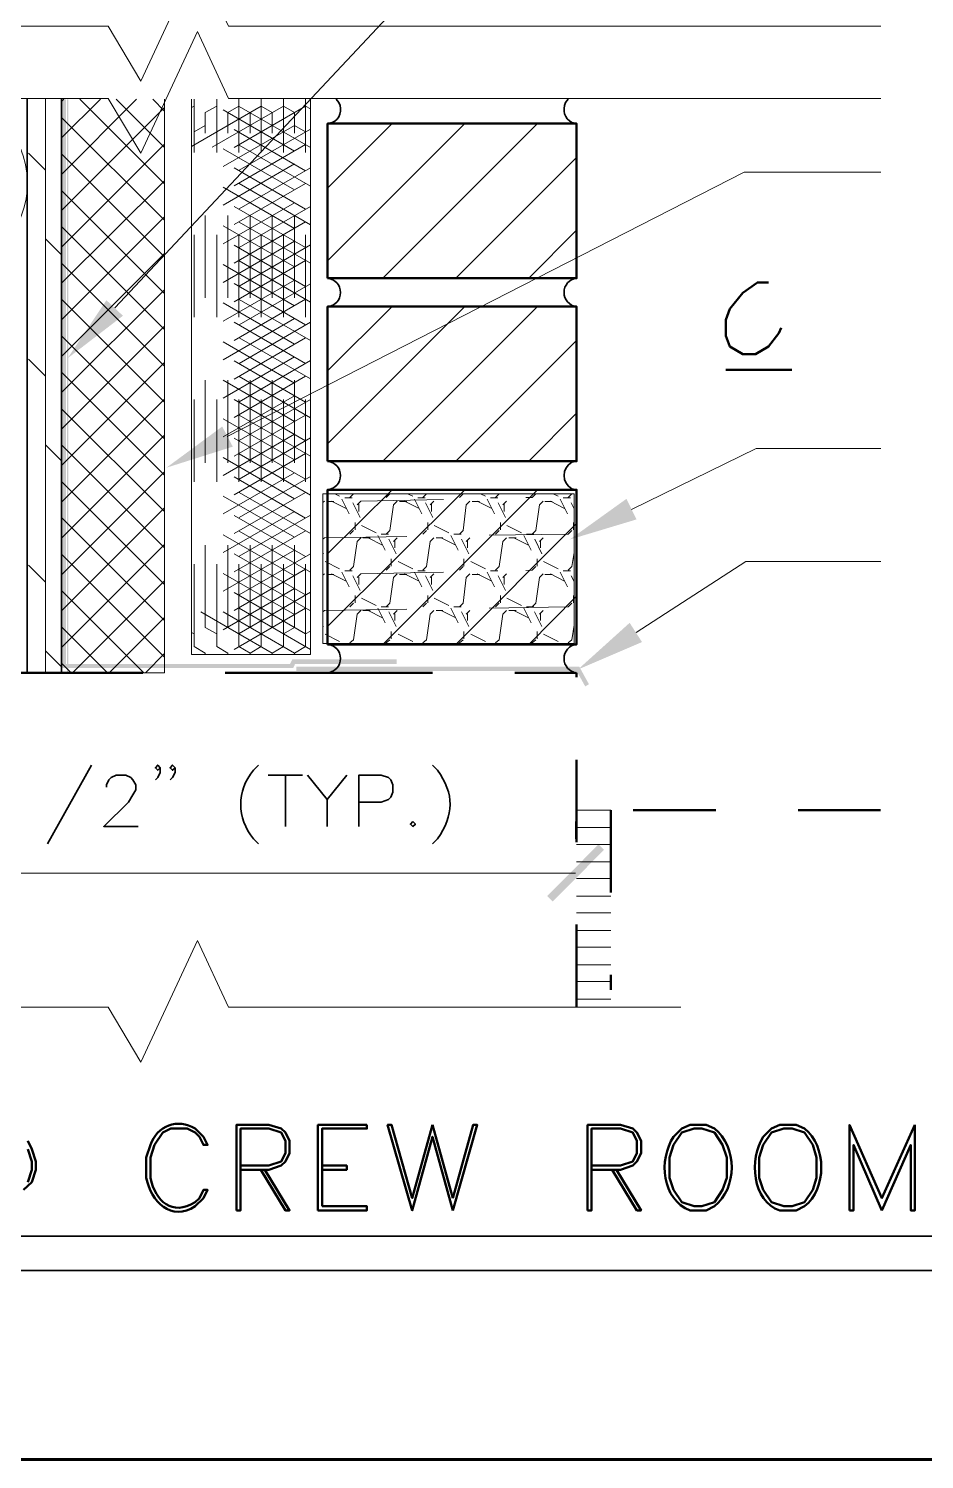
# Model space of a CAD drawing. Header units: inches. Extents: x 5 to 516, y -193 to 129.
# Drawn here: x 344.722 to 345.809, y -12.334 to -10.598 of the extents above; entities that cross this region are included whole.
import ezdxf

# ---------------------------------------------------------------- set-up
doc = ezdxf.new("R2010")
doc.units = ezdxf.units.IN
doc.header["$MEASUREMENT"] = 0
doc.linetypes.add('PDF_IMPORT', pattern=[1, 0.8, -0.2])
doc.layers.add('PDF6_Geometry', color=7, linetype='Continuous')
doc.layers.add('PDF6_Solid Fills', color=7, linetype='Continuous')

msp = doc.modelspace()

# ---------------------------------------------------------------- hatches: boundary and pattern name
at = {"layer": 'PDF6_Solid Fills', "transparency": 33554559}
for points in [[(345.1690341, -11.3689153), (345.1690341, -11.3633597), (345.0423674, -11.36336), (345.0395903, -11.3689155), (344.7679232, -11.3689153), (344.7679235, -10.6833594), (344.7629231, -10.6833594), (344.7629236, -11.3739157), (345.043479, -11.3739153), (345.0457007, -11.3689153)], [(344.7707017, -10.6833594), (344.769035, -10.6833594), (344.7690345, -11.3794705), (344.7707017, -11.3794705)], [(345.0473673, -11.3722485), (345.0473673, -11.3772485), (345.3873673, -11.3772489), (345.3979237, -11.3961377), (345.402368, -11.3933596), (345.3907006, -11.3722485)], [(345.3518129, -11.6505824), (345.3584796, -11.657249), (345.4207015, -11.594471), (345.4140351, -11.5878046)]]:
    msp.add_hatch(color=256, dxfattribs=at).paths.add_polyline_path(points)

# ---------------------------------------------------------------- linework, layer by layer
at = {"layer": 'PDF6_Geometry', "lineweight": 15}
for points in [[(344.8268122, -10.9366937), (345.6168122, -10.093916), (345.7807011, -10.093916)], [(344.1134785, -10.5944707), (344.8190341, -10.5944707), (344.8584785, -10.6611374), (344.9273674, -10.5133596), (344.9651452, -10.5944707), (345.7568118, -10.5944707)], [(344.1134785, -10.6822495), (344.8190341, -10.6822495), (344.8584785, -10.7489161), (344.9273674, -10.6011384), (344.9651452, -10.6822495), (345.7568118, -10.6822495)], [(344.7429239, -11.379471), (344.7429239, -10.6833599)], [(344.7623681, -10.6833594), (344.7623681, -11.3794705), (344.8873681, -11.3794705), (344.8873681, -10.6833594)], [(344.7623681, -10.7300264), (344.8095904, -10.6833598)], [(344.7623681, -10.6861376), (344.7651459, -10.6833599)], [(344.7623681, -10.7744713), (344.8534792, -10.6833602)], [(344.7623681, -10.8183601), (344.8873681, -10.6933601)], [(344.8873681, -10.7861381), (344.7845904, -10.6833603)], [(344.8873681, -10.7416932), (344.8284792, -10.6833599)], [(344.8873681, -10.6978044), (344.8729237, -10.6833599)], [(344.9201451, -10.6833594), (344.9201451, -11.3572483), (345.0645896, -11.3572483), (345.0645896, -10.6833594)], [(344.9234795, -10.691693), (344.9201461, -10.6933596)], [(344.9507012, -10.691693), (344.9368123, -10.6994707)], [(344.9773679, -10.691693), (344.9640345, -10.6994707)], [(345.0179235, -10.6994704), (345.0045901, -10.6916926)], [(345.0451451, -10.6994704), (345.0318118, -10.6916926)], [(345.0645905, -10.6950262), (345.0584794, -10.6916928)], [(344.8873681, -10.8300269), (344.7623681, -10.7055824)], [(344.9368123, -10.7150265), (344.9234789, -10.7228043)], [(345.0584791, -10.7228039), (345.0451457, -10.7150262)], [(345.0851458, -10.7911373), (345.1634791, -10.712804)], [(345.0851458, -10.879471), (345.2518124, -10.7128043)], [(345.1523681, -10.9005824), (345.3401459, -10.7128046)], [(344.7429239, -10.769471), (344.7223684, -10.7489154)], [(344.7623681, -10.862805), (344.8873681, -10.737805)], [(344.8873681, -10.8744706), (344.7623681, -10.7494706)], [(345.2407018, -10.9005824), (345.3873684, -10.7539157)], [(344.7623681, -10.9066938), (344.8873681, -10.7822494)], [(344.963479, -11.0928047), (345.5907012, -10.7716936), (345.7568123, -10.7716936)], [(344.8873681, -10.9189155), (344.7623681, -10.7939155)], [(344.7623681, -10.9511376), (344.8873681, -10.8261376)], [(344.8873681, -10.9628043), (344.7623681, -10.8378043)], [(344.7623681, -10.8722485), (344.7429237, -10.8528041)], [(345.3295904, -10.9005824), (345.3873682, -10.8422491)], [(344.7623681, -10.9955825), (344.8873681, -10.8705825)], [(344.8873681, -11.0072492), (344.7623681, -10.8822492)], [(344.7623681, -11.0394713), (344.8873681, -10.9144713)], [(344.8873681, -11.051138), (344.7623681, -10.926138)], [(345.0851458, -11.1016932), (345.2518124, -10.9350266)], [(345.0851458, -11.0128046), (345.1634791, -10.9350268)], [(345.1523681, -11.1228046), (345.3401459, -10.9350268)], [(344.7623681, -11.083915), (344.8873681, -10.958915)], [(344.8873681, -11.0955818), (344.7623681, -10.9705818)], [(345.2407018, -11.1228046), (345.3873684, -10.9761379)], [(344.7429239, -11.019471), (344.7223684, -10.9989154)], [(344.7623681, -11.1278038), (344.8873681, -11.0028038)], [(344.8873681, -11.1394706), (344.7623681, -11.0144706)], [(344.7623681, -11.1722487), (344.8873681, -11.0472487)], [(344.8873681, -11.1839155), (344.7623681, -11.0589155)], [(345.3295904, -11.1228046), (345.3873682, -11.0644713)], [(344.7623681, -11.2161375), (344.8873681, -11.0911375)], [(344.7623681, -11.1222485), (344.7429237, -11.1028041)], [(344.8873681, -11.2278043), (344.7623681, -11.1028043)], [(345.4540343, -11.1811373), (345.6051454, -11.1072484), (345.7568121, -11.1072484)], [(344.7623681, -11.2605824), (344.8873681, -11.1355824)], [(344.8873681, -11.2722492), (344.7623681, -11.1472492)], [(345.0851458, -11.2350268), (345.1634791, -11.157249)], [(345.0851458, -11.3233605), (345.2518124, -11.1572494)], [(345.0940343, -11.1622491), (345.0995899, -11.1650269)], [(345.1062572, -11.1672484), (345.115146, -11.1672484)], [(345.1123675, -11.1666934), (345.1168119, -11.162249)], [(345.1168117, -11.1622491), (345.1168117, -11.1616936)], [(345.1523681, -11.3450268), (345.3401459, -11.157249)], [(345.1562562, -11.1666934), (345.1607007, -11.162249)], [(345.182368, -11.1622491), (345.1884791, -11.1650269)], [(345.1945897, -11.1672484), (345.2034786, -11.1672484)], [(345.2007011, -11.1666934), (345.2051456, -11.162249)], [(345.2051454, -11.1622491), (345.2051454, -11.1616936)], [(345.245146, -11.1666934), (345.2495905, -11.162249)], [(345.2707017, -11.1622491), (345.2768128, -11.1650269)], [(345.2829234, -11.1672484), (345.2918123, -11.1672484)], [(345.2890348, -11.1666934), (345.2934793, -11.162249)], [(345.2934791, -11.1622491), (345.2934791, -11.1616936)], [(345.3334786, -11.1666934), (345.337923, -11.162249)], [(345.3590342, -11.1622491), (345.3651454, -11.1650269)], [(345.3712571, -11.1672484), (345.380146, -11.1672484)], [(345.3773674, -11.1666934), (345.3818118, -11.162249)], [(345.3818128, -11.1622491), (345.3818128, -11.1616936)], [(344.7623681, -11.3044712), (344.8873681, -11.1794712)], [(345.0795904, -11.1728048), (345.0812571, -11.1711382)], [(345.0840347, -11.1716926), (345.0929236, -11.1716926)], [(345.0901461, -11.1711377), (345.1079239, -11.1800266)], [(345.1023679, -11.1689155), (345.1112567, -11.1866933)], [(345.1157018, -11.1733598), (345.1245907, -11.1911376)], [(345.1212571, -11.1755819), (345.1257016, -11.1711375)], [(345.1229231, -11.175027), (345.1229231, -11.1839158)], [(345.1607005, -11.2066929), (345.165145, -11.1755818)], [(345.1651459, -11.1755819), (345.1695904, -11.1711375)], [(345.1723673, -11.1716926), (345.1812562, -11.1716926)], [(345.1784787, -11.1711377), (345.1962565, -11.1800266)], [(345.1907016, -11.1689155), (345.1995904, -11.1866933)], [(345.2040343, -11.1733598), (345.2129232, -11.1911376)], [(345.2095897, -11.1755819), (345.2140341, -11.1711375)], [(345.2112568, -11.175027), (345.2112568, -11.1839158)], [(345.2495903, -11.2066929), (345.2534792, -11.1755818)], [(345.2534785, -11.1755819), (345.2579229, -11.1711375)], [(345.260701, -11.1716926), (345.2695899, -11.1716926)], [(345.2668124, -11.1711377), (345.2845902, -11.1800266)], [(345.2790341, -11.1689155), (345.287923, -11.1866933)], [(345.292368, -11.1733598), (345.3012569, -11.1911376)], [(345.2979234, -11.1755819), (345.3023678, -11.1711375)], [(345.2995894, -11.175027), (345.2995894, -11.1839158)], [(345.337924, -11.2066929), (345.3423684, -11.1755818)], [(345.3423683, -11.1755819), (345.3468127, -11.1711375)], [(345.3490347, -11.1716926), (345.3579235, -11.1716926)], [(345.355701, -11.1711377), (345.3729233, -11.1800266)], [(345.3673678, -11.1689155), (345.3762567, -11.1866933)], [(345.3807006, -11.1733598), (345.3845895, -11.180582)], [(344.8873681, -11.316138), (344.7623681, -11.191138)], [(345.1184789, -11.1972483), (345.1184789, -11.2061372)], [(345.1262563, -11.2005826), (345.1440341, -11.2094715)], [(345.2068126, -11.1972483), (345.2068126, -11.2061372)], [(345.21459, -11.2005826), (345.2323678, -11.2094715)], [(345.2407018, -11.3450268), (345.3873684, -11.1983602)], [(345.2951451, -11.1972483), (345.2951451, -11.2061372)], [(345.3029237, -11.2005826), (345.3207015, -11.2094715)], [(345.3834788, -11.1972483), (345.3834788, -11.2061372)], [(345.0795904, -11.2172486), (345.0812571, -11.2155819)], [(345.1123675, -11.2111372), (345.1168119, -11.2066927)], [(345.1168117, -11.2505817), (345.1212562, -11.2200261)], [(345.1212571, -11.2200268), (345.1257016, -11.2155824)], [(345.1279235, -11.2155826), (345.1368124, -11.2155826)], [(345.1345899, -11.2155826), (345.1518121, -11.2244714)], [(345.1462567, -11.2128043), (345.1551455, -11.2305821)], [(345.150146, -11.2111372), (345.1590348, -11.2111372)], [(345.1562562, -11.2111372), (345.1607007, -11.2066927)], [(345.1595906, -11.2172486), (345.1684795, -11.2350264)], [(345.1651459, -11.2200268), (345.1695904, -11.2155824)], [(345.1668119, -11.2194707), (345.1668119, -11.2278041)], [(345.2007011, -11.2111372), (345.2051456, -11.2066927)], [(345.2051454, -11.2505817), (345.2095899, -11.2200261)], [(345.2095897, -11.2200268), (345.2140341, -11.2155824)], [(345.2168122, -11.2155826), (345.2251455, -11.2155826)], [(345.2229236, -11.2155826), (345.2407014, -11.2244714)], [(345.2345903, -11.2128043), (345.2434792, -11.2305821)], [(345.2384785, -11.2111372), (345.2473674, -11.2111372)], [(345.245146, -11.2111372), (345.2495905, -11.2066927)], [(345.2479231, -11.2172486), (345.256812, -11.2350264)], [(345.2534785, -11.2200268), (345.2579229, -11.2155824)], [(345.2551456, -11.2194707), (345.2551456, -11.2278041)], [(345.2890348, -11.2111372), (345.2934793, -11.2066927)], [(345.2934791, -11.2505817), (345.2979235, -11.2200261)], [(345.2979234, -11.2200268), (345.3023678, -11.2155824)], [(345.3051459, -11.2155826), (345.3140347, -11.2155826)], [(345.3112562, -11.2155826), (345.3290339, -11.2244714)], [(345.323479, -11.2128043), (345.3323679, -11.2305821)], [(345.3268122, -11.2111372), (345.3357011, -11.2111372)], [(345.3334786, -11.2111372), (345.337923, -11.2066927)], [(345.3368118, -11.2172486), (345.3451451, -11.2350264)], [(345.3423683, -11.2200268), (345.3468127, -11.2155824)], [(345.3434793, -11.2194707), (345.3434793, -11.2278041)], [(345.3773674, -11.2111372), (345.3818118, -11.2066927)], [(344.7623681, -11.3489161), (344.8873681, -11.2239161)], [(344.8873681, -11.3605817), (344.7623681, -11.2355817)], [(345.0795904, -11.2344707), (345.080146, -11.2350262)], [(345.3818128, -11.2505817), (345.3845906, -11.2333595)], [(344.7429239, -11.269471), (344.7223684, -11.2489154)], [(345.0823675, -11.2444714), (345.0995898, -11.2533603)], [(345.1123675, -11.255026), (345.1168119, -11.2505815)], [(345.1562562, -11.255026), (345.1607007, -11.2505815)], [(345.1623677, -11.2411371), (345.1623677, -11.250026)], [(345.1707012, -11.2444714), (345.188479, -11.2533603)], [(345.2007011, -11.255026), (345.2051456, -11.2505815)], [(345.245146, -11.255026), (345.2495905, -11.2505815)], [(345.2507014, -11.2411371), (345.2507014, -11.250026)], [(345.2590349, -11.2444714), (345.2768127, -11.2533603)], [(345.2890348, -11.255026), (345.2934793, -11.2505815)], [(345.3334786, -11.255026), (345.337923, -11.2505815)], [(345.33959, -11.2411371), (345.33959, -11.250026)], [(345.3473675, -11.2444714), (345.3651453, -11.2533603)], [(345.3773674, -11.255026), (345.3818118, -11.2505815)], [(345.4595897, -11.3305818), (345.592923, -11.2444707), (345.7568119, -11.2444707)], [(344.7757009, -11.379471), (344.8873676, -11.2678043)], [(345.0795904, -11.2611374), (345.0812571, -11.2594707)], [(345.0840347, -11.2600263), (345.0929236, -11.2600263)], [(345.0901461, -11.2594714), (345.1079239, -11.2683602)], [(345.1023679, -11.2572492), (345.1112567, -11.275027)], [(345.1062572, -11.2555821), (345.115146, -11.2555821)], [(345.1157018, -11.2616935), (345.1245907, -11.2794713)], [(345.1212571, -11.2639156), (345.1257016, -11.2594712)], [(345.1229231, -11.2633595), (345.1229231, -11.2722484)], [(345.1607005, -11.2950266), (345.165145, -11.2639155)], [(345.1651459, -11.2639156), (345.1695904, -11.2594712)], [(345.1723673, -11.2600263), (345.1812562, -11.2600263)], [(345.1784787, -11.2594714), (345.1962565, -11.2683602)], [(345.1907016, -11.2572492), (345.1995904, -11.275027)], [(345.1945897, -11.2555821), (345.2034786, -11.2555821)], [(345.2040343, -11.2616935), (345.2129232, -11.2794713)], [(345.2095897, -11.2639156), (345.2140341, -11.2594712)], [(345.2112568, -11.2633595), (345.2112568, -11.2722484)], [(345.2495903, -11.2950266), (345.2534792, -11.2639155)], [(345.2534785, -11.2639156), (345.2579229, -11.2594712)], [(345.260701, -11.2600263), (345.2695899, -11.2600263)], [(345.2668124, -11.2594714), (345.2845902, -11.2683602)], [(345.2790341, -11.2572492), (345.287923, -11.275027)], [(345.2829234, -11.2555821), (345.2918123, -11.2555821)], [(345.292368, -11.2616935), (345.3012569, -11.2794713)], [(345.2979234, -11.2639156), (345.3023678, -11.2594712)], [(345.2995894, -11.2633595), (345.2995894, -11.2722484)], [(345.337924, -11.2950266), (345.3423684, -11.2639155)], [(345.3423683, -11.2639156), (345.3468127, -11.2594712)], [(345.3490347, -11.2600263), (345.3579235, -11.2600263)], [(345.355701, -11.2594714), (345.3729233, -11.2683602)], [(345.3673678, -11.2572492), (345.3762567, -11.275027)], [(345.3712571, -11.2555821), (345.380146, -11.2555821)], [(345.3807006, -11.2616935), (345.3845895, -11.2689157)], [(344.8623675, -11.379471), (344.7623675, -11.279471)], [(345.1184789, -11.285582), (345.1184789, -11.2944709)], [(345.1262563, -11.2889152), (345.1440341, -11.2978041)], [(345.2068126, -11.285582), (345.2068126, -11.2944709)], [(345.21459, -11.2889152), (345.2323678, -11.2978041)], [(345.2951451, -11.285582), (345.2951451, -11.2944709)], [(345.3029237, -11.2889152), (345.3207015, -11.2978041)], [(345.3295904, -11.3450268), (345.3873682, -11.2866935)], [(345.3834788, -11.285582), (345.3834788, -11.2944709)], [(345.0795904, -11.3055823), (345.0812571, -11.3039156)], [(345.1123675, -11.2994709), (345.1168119, -11.2950264)], [(345.1212571, -11.3083594), (345.1257016, -11.3039149)], [(345.1279235, -11.3039151), (345.1368124, -11.3039151)], [(345.1345899, -11.3039151), (345.1518121, -11.312804)], [(345.1462567, -11.301138), (345.1551455, -11.3189158)], [(345.150146, -11.2994709), (345.1590348, -11.2994709)], [(345.1562562, -11.2994709), (345.1607007, -11.2950264)], [(345.1595906, -11.3055823), (345.1684795, -11.3233601)], [(345.1651459, -11.3083594), (345.1695904, -11.3039149)], [(345.2007011, -11.2994709), (345.2051456, -11.2950264)], [(345.2095897, -11.3083594), (345.2140341, -11.3039149)], [(345.2168122, -11.3039151), (345.2251455, -11.3039151)], [(345.2229236, -11.3039151), (345.2407014, -11.312804)], [(345.2345903, -11.301138), (345.2434792, -11.3189158)], [(345.2384785, -11.2994709), (345.2473674, -11.2994709)], [(345.245146, -11.2994709), (345.2495905, -11.2950264)], [(345.2479231, -11.3055823), (345.256812, -11.3233601)], [(345.2534785, -11.3083594), (345.2579229, -11.3039149)], [(345.2890348, -11.2994709), (345.2934793, -11.2950264)], [(345.2979234, -11.3083594), (345.3023678, -11.3039149)], [(345.3051459, -11.3039151), (345.3140347, -11.3039151)], [(345.3112562, -11.3039151), (345.3290339, -11.312804)], [(345.323479, -11.301138), (345.3323679, -11.3189158)], [(345.3268122, -11.2994709), (345.3357011, -11.2994709)], [(345.3334786, -11.2994709), (345.337923, -11.2950264)], [(345.3362568, -11.3055823), (345.3451457, -11.3233601)], [(345.3423683, -11.3083594), (345.3468127, -11.3039149)], [(345.3773674, -11.2994709), (345.3818118, -11.2950264)], [(344.8179237, -11.379471), (344.7623681, -11.3239154)], [(344.8201458, -11.379471), (344.887368, -11.3122488)], [(344.9507012, -11.332249), (344.9368123, -11.3244712)], [(345.0451451, -11.3244704), (345.0318118, -11.3322482)], [(345.0795904, -11.3228044), (345.080146, -11.3233599)], [(345.1168117, -11.3394715), (345.1212562, -11.3083604)], [(345.1668119, -11.3078044), (345.1668119, -11.3161378)], [(345.2051454, -11.3394715), (345.2095899, -11.3083604)], [(345.2551456, -11.3078044), (345.2551456, -11.3161378)], [(345.2934791, -11.3394715), (345.2979235, -11.3083604)], [(345.3434793, -11.3078044), (345.3434793, -11.3161378)], [(345.3818128, -11.3394715), (345.3845906, -11.3216937)], [(344.9234795, -11.332249), (344.9201461, -11.3305823)], [(345.0645905, -11.3289158), (345.0584794, -11.3322491)], [(345.0823675, -11.332804), (345.0995898, -11.3416929)], [(345.1123675, -11.3433597), (345.1168119, -11.3394708)], [(345.1562562, -11.3433597), (345.1607007, -11.3394708)], [(345.1623677, -11.3294708), (345.1623677, -11.3383597)], [(345.1707012, -11.332804), (345.188479, -11.3416929)], [(345.2007011, -11.3433597), (345.2051456, -11.3394708)], [(345.245146, -11.3433597), (345.2495905, -11.3394708)], [(345.2507014, -11.3294708), (345.2507014, -11.3383597)], [(345.2590349, -11.332804), (345.2768127, -11.3416929)], [(345.2890348, -11.3433597), (345.2934793, -11.3394708)], [(345.3334786, -11.3433597), (345.337923, -11.3394708)], [(345.33959, -11.3294708), (345.33959, -11.3383597)], [(345.3473675, -11.332804), (345.3651453, -11.3416929)], [(345.3773674, -11.3433597), (345.3818118, -11.3394708)], [(344.7623681, -11.3722485), (344.7429237, -11.3528041)], [(344.8640346, -11.379471), (344.887368, -11.3561377)], [(344.9368123, -11.3555825), (344.9234789, -11.3478047)], [(344.9368123, -11.3572485), (344.9368123, -11.3555819)], [(344.9640339, -11.3555825), (344.9507006, -11.3478047)], [(344.9640339, -11.3572485), (344.9640339, -11.3555819)], [(344.9912568, -11.3555825), (344.9773679, -11.3478047)], [(344.9912568, -11.3572485), (344.9912568, -11.3555819)], [(345.0045907, -11.3478039), (344.9912573, -11.3555817)], [(345.0318124, -11.3478039), (345.0179235, -11.3555817)], [(345.0179235, -11.3572485), (345.0179235, -11.3555819)], [(345.0451451, -11.3572485), (345.0451451, -11.3555819)], [(345.0584791, -11.3478039), (345.0451457, -11.3555817)], [(345.1557013, -11.3439158), (345.1562568, -11.3433602)], [(345.2440338, -11.3439158), (345.245145, -11.3433602)], [(345.3323675, -11.3439158), (345.3334786, -11.3433602)], [(344.7740349, -11.379471), (344.7623682, -11.3678043)], [(345.4290348, -11.5461377), (345.3873681, -11.5461377)], [(345.3862571, -11.5811379), (345.3862571, -11.5600268)], [(345.4290348, -11.567249), (345.3873681, -11.567249)], [(345.4290348, -11.5878043), (345.3873681, -11.5878043)], [(345.4290348, -11.6089157), (345.3873681, -11.6089157)], [(344.2618121, -11.6228046), (345.3862565, -11.6228046)], [(345.4290348, -11.629471), (345.3873681, -11.629471)], [(345.4290348, -11.6505824), (345.3873681, -11.6505824)], [(345.4290348, -11.6711377), (345.3873681, -11.6711377)], [(344.1134785, -11.785582), (344.8190341, -11.785582), (344.8584785, -11.8522486), (344.9273674, -11.7044708), (344.9651452, -11.785582), (345.514034, -11.785582)], [(345.4290348, -11.692249), (345.3873681, -11.692249)], [(345.4290348, -11.7128043), (345.3873681, -11.7128043)], [(345.4290348, -11.7339157), (345.3873681, -11.7339157)], [(345.4290348, -11.754471), (345.3873681, -11.754471)], [(345.4290348, -11.7755824), (345.3873681, -11.7755824)]]:
    msp.add_lwpolyline(points, dxfattribs=at)
at = {"layer": 'PDF6_Geometry', "lineweight": 35}
for points in [[(344.7623681, -10.6833594), (344.7623681, -11.3794705), (344.7207015, -11.3794705), (344.7207015, -10.6833594)], [(345.0990347, -10.6872488), (345.0957013, -10.6833599)], [(345.3773674, -10.6833594), (345.3740341, -10.6872483)], [(345.0851458, -10.7128043), (345.0907013, -10.7116932)], [(345.3818118, -10.7116927), (345.3873674, -10.7128038)], [(345.3873681, -11.1228046), (345.3818126, -11.1239157)], [(345.3818126, -11.1561379), (345.3873681, -11.157249)], [(344.7984795, -11.4916932), (344.7451461, -11.5872487)], [(344.8818128, -11.4950264), (344.879035, -11.4978041), (344.8762573, -11.4950264), (344.879035, -11.491693), (344.8818128, -11.4950264), (344.8818128, -11.5005819), (344.879035, -11.506693), (344.8762573, -11.5094708)], [(344.900146, -11.4950264), (344.8968126, -11.4978041), (344.8940348, -11.4950264), (344.8968126, -11.491693), (344.900146, -11.4950264), (344.900146, -11.5005819), (344.8968126, -11.506693), (344.8940348, -11.5094708)], [(345.0012563, -11.4916932), (344.9951452, -11.4978043)], [(345.2123679, -11.4916932), (345.218479, -11.4978043)], [(344.8168126, -11.5183599), (344.8168126, -11.5155821), (344.8195904, -11.509471), (344.8223682, -11.5066932), (344.8284793, -11.5039154), (344.840146, -11.5039154), (344.8462571, -11.5066932), (344.8490348, -11.509471), (344.8523682, -11.5155821), (344.8523682, -11.5216932), (344.8490348, -11.5278043), (344.8434793, -11.5366932), (344.8134793, -11.5661377), (344.855146, -11.5661377)], [(345.0129231, -11.503916), (345.0545898, -11.503916)], [(345.0340345, -11.503916), (345.0340345, -11.5661382)], [(345.0607012, -11.503916), (345.0845901, -11.5333605), (345.0845901, -11.5661382)], [(345.1084793, -11.503916), (345.0845904, -11.5333605)], [(345.1229231, -11.566138), (345.1229231, -11.5039157), (345.1501454, -11.5039157), (345.1590343, -11.5066935), (345.161812, -11.5094713), (345.1645898, -11.5155824), (345.1645898, -11.5244713), (345.161812, -11.5305824), (345.1590343, -11.5333602), (345.1501454, -11.5366935), (345.1229231, -11.5366935)], [(344.9951452, -11.5811376), (345.0012563, -11.5872487)], [(345.218479, -11.5811376), (345.2123679, -11.5872487)], [(343.6562563, -12.0633597), (346.5412561, -12.0633597)], [(343.6562563, -12.1050264), (346.5412561, -12.1050264)]]:
    msp.add_lwpolyline(points, dxfattribs=at)
at = {"layer": 'PDF6_Geometry', "linetype": 'PDF_IMPORT', "lineweight": 15, "ltscale": 0.015436}
for points in [[(345.0045907, -10.691693), (344.9201461, -10.7405822)], [(345.0451451, -10.7461375), (344.9507006, -10.6916926)], [(345.0451451, -10.8400265), (344.9201461, -10.7678048)], [(345.0584791, -10.785582), (344.9234789, -10.8633603)], [(345.0584791, -10.86336), (344.9234789, -10.7855828)], [(345.0451451, -10.8089155), (344.9201461, -10.8811383)], [(345.0451451, -10.8866935), (344.9201461, -10.8150263)], [(345.0584791, -10.910582), (344.9234789, -10.8322487)], [(345.0584791, -10.832249), (344.9234789, -10.9105823)], [(345.0451451, -10.8555825), (344.9201461, -10.9278047)], [(345.0451451, -10.9339155), (344.9201461, -10.8616933)], [(345.0584791, -10.957249), (344.9234789, -10.8789157)], [(345.0584791, -10.878916), (344.9234789, -10.9572482)], [(345.0451451, -10.9028045), (344.9201461, -10.9744706)], [(345.0451451, -10.9805825), (344.9201461, -10.9083598)], [(345.0584791, -11.003916), (344.9234789, -10.9261377)], [(345.0584791, -10.926138), (344.9234789, -11.0039152)], [(345.0451451, -10.9494704), (344.9201461, -11.0216932)], [(345.0451451, -11.0433606), (344.9201461, -11.1150266)], [(345.0451451, -11.1211374), (344.9201461, -11.0494714)], [(345.0584791, -11.144471), (344.9234789, -11.0666926)], [(345.0584791, -11.066693), (344.9234789, -11.1444713)], [(345.0451451, -11.0900265), (344.9201461, -11.1622486)], [(345.0451451, -11.1683606), (344.9201461, -11.0961373)], [(345.0584791, -11.1916929), (344.9234789, -11.1133597)], [(345.0584791, -11.11336), (344.9234789, -11.1916933)], [(345.0451451, -11.1366935), (344.9201461, -11.2089157)], [(345.0451451, -11.2150265), (344.9201461, -11.1428043)], [(345.0584791, -11.160582), (344.9234789, -11.2383603)], [(345.0584791, -11.23836), (344.9234789, -11.1605828)], [(345.0451451, -11.1839155), (344.9201461, -11.2555827)], [(345.0451451, -11.2616935), (344.9201461, -11.1900263)], [(345.0584791, -11.285027), (344.9234789, -11.2072487)], [(345.0584791, -11.207249), (344.9234789, -11.2850262)], [(345.0451451, -11.2305825), (344.9201461, -11.3028047)], [(345.0451451, -11.3089155), (344.9201461, -11.2366933)], [(345.0584791, -11.332249), (344.9234789, -11.2539157)], [(345.0584791, -11.253916), (344.9234789, -11.3322482)], [(345.0451451, -11.2772484), (344.9201461, -11.3494706)], [(345.0451451, -11.3555825), (344.9201461, -11.2833603)], [(345.0179235, -11.3555825), (344.9234789, -11.3011377)], [(345.0584791, -11.301138), (344.9640345, -11.3555817)]]:
    msp.add_lwpolyline(points, dxfattribs=at)
at = {"layer": 'PDF6_Geometry', "linetype": 'PDF_IMPORT', "lineweight": 15, "ltscale": 0.015723}
for points in [[(345.0584791, -10.7700271), (344.9234789, -10.6916926)], [(345.0584791, -10.691693), (344.9234789, -10.7700268)], [(345.0451451, -10.7150265), (344.9201461, -10.7872487)], [(345.0451451, -10.7933606), (344.9201461, -10.7211373)], [(345.0584791, -10.816693), (344.9234789, -10.7383597)], [(345.0584791, -10.73836), (344.9234789, -10.8166933)], [(345.0451451, -10.7616935), (344.9201461, -10.8339157)], [(345.0451451, -11.0278045), (344.9201461, -10.9555823)], [(345.0584791, -10.9728039), (344.9234789, -11.0511383)], [(345.0584791, -11.051138), (344.9234789, -10.9728047)], [(345.0451451, -10.9961374), (344.9201461, -11.0683596)], [(345.0451451, -11.0744704), (344.9201461, -11.0022494)], [(345.0584791, -11.019471), (344.9234789, -11.0978042)], [(345.0584791, -11.0978039), (344.9234789, -11.0194712)]]:
    msp.add_lwpolyline(points, dxfattribs=at)
at = {"layer": 'PDF6_Geometry', "linetype": 'PDF_IMPORT', "lineweight": 15, "ltscale": 0.016111}
for points in [[(344.9234795, -11.3478039), (344.9234795, -10.6833596)], [(344.9368123, -11.3244704), (344.9368123, -10.6994709)], [(344.9507012, -11.3478039), (344.9507012, -10.6833596)], [(344.9640339, -11.3244704), (344.9640339, -10.6994709)], [(344.9773679, -11.3478039), (344.9773679, -10.6833596)], [(344.9912568, -11.3244704), (344.9912568, -10.6994709)], [(345.0045907, -11.3478039), (345.0045907, -10.6833596)], [(345.0179235, -11.3244704), (345.0179235, -10.6994709)], [(345.0318124, -11.3478039), (345.0318124, -10.6833596)], [(345.0451451, -11.3244704), (345.0451451, -10.6994709)], [(345.0584791, -11.3478039), (345.0584791, -10.6833596)]]:
    msp.add_lwpolyline(points, dxfattribs=at)
at = {"layer": 'PDF6_Geometry', "linetype": 'PDF_IMPORT', "lineweight": 15, "ltscale": 0.015918}
for points in [[(345.0318124, -10.691693), (344.9368123, -10.7461378)], [(345.0645905, -10.7416932), (344.9773679, -10.6916926)], [(345.0645905, -10.7666927), (344.9368123, -10.8400268)], [(345.0645905, -10.8822492), (344.9368123, -10.8089152)], [(345.0645905, -10.8133598), (344.9368123, -10.8866938)], [(345.0645905, -10.9294712), (344.9368123, -10.8555822)], [(345.0645905, -10.8600268), (344.9368123, -10.9339158)], [(345.0645905, -10.9761383), (344.9368123, -10.9028042)], [(345.0645905, -10.9072488), (344.9368123, -10.9805817)], [(345.0645905, -11.0228042), (344.9368123, -10.9494712)], [(345.0645905, -11.1166932), (344.9368123, -11.0433603)], [(345.0645905, -11.0478048), (344.9368123, -11.1211378)], [(345.0645905, -11.1639152), (344.9368123, -11.0900261)], [(345.0645905, -11.0944707), (344.9368123, -11.1683598)], [(345.0645905, -11.2105822), (344.9368123, -11.1366932)], [(345.0645905, -11.1411378), (344.9368123, -11.2150268)], [(345.0645905, -11.2572492), (344.9368123, -11.1839152)], [(345.0645905, -11.1883598), (344.9368123, -11.2616938)], [(345.0645905, -11.3044712), (344.9368123, -11.2305822)], [(345.0645905, -11.2350268), (344.9368123, -11.3089158)], [(345.0645905, -11.3511382), (344.9368123, -11.2772492)], [(345.0645905, -11.2816938), (344.9368123, -11.3555817)]]:
    msp.add_lwpolyline(points, dxfattribs=at)
at = {"layer": 'PDF6_Geometry', "linetype": 'PDF_IMPORT', "lineweight": 15, "ltscale": 0.016197}
for points in [[(345.0645905, -10.7889152), (344.9368123, -10.7150262)], [(345.0645905, -10.7194707), (344.9368123, -10.7933598)], [(345.0645905, -10.8355822), (344.9368123, -10.7616937)], [(345.0645905, -10.9539158), (344.9368123, -11.0278043)], [(345.0645905, -11.0700261), (344.9368123, -10.9961383)], [(345.0645905, -11.0005817), (344.9368123, -11.0744707)]]:
    msp.add_lwpolyline(points, dxfattribs=at)
at = {"layer": 'PDF6_Geometry', "lineweight": 50}
for points in [[(345.0851458, -10.9005821), (345.0851458, -10.7128043), (345.387368, -10.7128043), (345.387368, -10.9005821)], [(345.0851458, -11.1228043), (345.0851458, -10.9350266), (345.387368, -10.9350266), (345.387368, -11.1228043)], [(345.0851458, -11.3450266), (345.0851458, -11.1572488), (345.387368, -11.1572488), (345.387368, -11.3450266)], [(345.5301452, -11.9328044), (345.5151452, -11.9378044), (345.5051452, -11.9528044), (345.5001452, -11.9678044), (345.5001452, -11.9928044), (345.5051452, -12.0072488), (345.5151452, -12.0222488), (345.5301452, -12.0272488), (345.5395896, -12.0272488), (345.5545896, -12.0222488), (345.5645896, -12.0072488), (345.5695896, -11.9928044), (345.5695896, -11.9678044), (345.5645896, -11.9528044), (345.5545896, -11.9378044), (345.5395896, -11.9328044)], [(345.6390341, -11.9328044), (345.6240341, -11.9378044), (345.6140341, -11.9528044), (345.6090341, -11.9678044), (345.6090341, -11.9928044), (345.6140341, -12.0072488), (345.6240341, -12.0222488), (345.6390341, -12.0272488), (345.6490341, -12.0272488), (345.6640341, -12.0222488), (345.6740341, -12.0072488), (345.6784786, -11.9928044), (345.6784786, -11.9678044), (345.6740341, -11.9528044), (345.6640341, -11.9378044), (345.6490341, -11.9328044)]]:
    msp.add_lwpolyline(points, close=True, dxfattribs=at)
for points in [[(345.620146, -10.9055816), (345.6068127, -10.9055816), (345.5890349, -10.9183594), (345.5734794, -10.9378038), (345.5684794, -10.9511372), (345.5684794, -10.9705816), (345.5734794, -10.9833594), (345.5890349, -10.9928038), (345.6045905, -10.9928038), (345.620146, -10.9833594), (345.6329238, -10.9672483), (345.6357016, -10.9605816)], [(345.5684786, -11.0116935), (345.6484786, -11.0116935)], [(344.8701461, -11.9928047), (344.8701461, -11.9678047), (344.875146, -11.9528047), (344.885146, -11.9378047), (344.895146, -11.9328047), (344.9145905, -11.9328047), (344.9245905, -11.9378047), (344.9295905, -11.9428047), (344.9345905, -11.9528047), (344.9395905, -11.9528047), (344.9345905, -11.9428047), (344.9245905, -11.9328047)], [(344.9795896, -11.9828046), (345.0140341, -11.9828046), (345.0290341, -11.9778046), (345.0340341, -11.9728046), (345.0390341, -11.9628046), (345.0390341, -11.9478046), (345.0340341, -11.9378046), (345.0290341, -11.9328046), (345.0140341, -11.9283601), (344.9745896, -11.9283601), (344.9745896, -12.032249)], [(344.97959, -11.9778044), (345.0140344, -11.9778044), (345.0290344, -11.9728044), (345.0340344, -11.9628044), (345.0340344, -11.9478044), (345.0290344, -11.9378044), (345.0140344, -11.9328044), (344.97959, -11.9328044), (344.97959, -12.0322488), (344.97459, -12.0322488)], [(345.1329235, -11.9283601), (345.073479, -11.9283601), (345.073479, -12.032249)], [(345.1329238, -11.92836), (345.1329238, -11.9328044), (345.0784794, -11.9328044), (345.0784794, -12.0272488)], [(345.2373678, -12.0322488), (345.2123678, -11.9428043), (345.1879233, -12.0322488), (345.1579233, -11.9283599), (345.1629233, -11.9283599), (345.1879233, -12.0172488), (345.2123678, -11.9283599)], [(345.2123679, -11.9283601), (345.2373679, -12.017249)], [(345.2373679, -12.032249), (345.2668124, -11.9283601), (345.2618124, -11.9283601), (345.2373679, -12.017249)], [(345.4057009, -11.9828046), (345.4407009, -11.9828046), (345.4557009, -11.9778046), (345.4607009, -11.9728046), (345.4657009, -11.9628046), (345.4657009, -11.9478046), (345.4607009, -11.9378046), (345.4557009, -11.9328046), (345.4407009, -11.9283601), (345.4007009, -11.9283601), (345.4007009, -12.032249)], [(345.4057013, -11.9778044), (345.4407013, -11.9778044), (345.4557013, -11.9728044), (345.4607013, -11.9628044), (345.4607013, -11.9478044), (345.4557013, -11.9378044), (345.4407013, -11.9328044), (345.4057013, -11.9328044), (345.4057013, -12.0322488), (345.4007013, -12.0322488)], [(345.5545904, -11.9328046), (345.5445904, -11.9283601), (345.5251459, -11.9283601), (345.5151459, -11.9328046), (345.5051459, -11.9428046)], [(345.6640349, -11.9328046), (345.6540349, -11.9283601), (345.6340349, -11.9283601), (345.6240349, -11.9328046), (345.6140349, -11.9428046)], [(345.7979238, -11.9283601), (345.7579238, -12.017249), (345.7184793, -11.9283601), (345.7184793, -12.032249)], [(345.7579227, -12.0322488), (345.7929227, -11.9528043), (345.7929227, -12.0322488), (345.7979227, -12.0322488), (345.7979227, -11.9283599)], [(344.7162567, -12.0072492), (344.7262567, -11.9978047), (344.7312567, -11.9828047), (344.7312567, -11.9728047), (344.7262567, -11.9578047), (344.7212567, -11.9478047)], [(344.7212567, -11.9578047), (344.7262567, -11.9728047), (344.7262567, -11.9828047), (344.7212567, -11.9978047)], [(344.8701461, -11.9528047), (344.8651461, -11.9678047), (344.8651461, -11.9928047)], [(345.757923, -12.0322492), (345.7234785, -11.9528047), (345.7234785, -12.0322492), (345.7184785, -12.0322492)], [(345.0040346, -11.9828046), (345.0340346, -12.0322491), (345.0390346, -12.0322491), (345.0090346, -11.9828046)], [(345.0784794, -11.9778043), (345.1084794, -11.9778043), (345.1084794, -11.9828043), (345.0784794, -11.9828043)], [(345.4307008, -11.9828046), (345.4607008, -12.0322491), (345.4657008, -12.0322491), (345.4357008, -11.9828046)], [(344.9245905, -12.0272492), (344.9345905, -12.0172492), (344.9395905, -12.0072492), (344.9345905, -12.0072492), (344.9295905, -12.0172492), (344.9245905, -12.0222492)], [(345.0784794, -12.0272484), (345.1329238, -12.0272484), (345.1329238, -12.0322484), (345.0734794, -12.0322484)], [(345.5251459, -12.032249), (345.5445904, -12.032249), (345.5545904, -12.027249)], [(345.6340349, -12.032249), (345.6540349, -12.032249), (345.6640349, -12.027249)]]:
    msp.add_lwpolyline(points, dxfattribs=at)
at = {"layer": 'PDF6_Geometry', "lineweight": 15}
msp.add_lwpolyline([(345.0795904, -11.3439158), (345.0795904, -11.1622491), (345.3845904, -11.1622491), (345.3845904, -11.3439158)], close=True, dxfattribs=at)
at = {"layer": 'PDF6_Geometry', "linetype": 'PDF_IMPORT', "lineweight": 15, "ltscale": 0.031427}
for points in [[(345.1257014, -11.1711377), (345.3334787, -11.1666932)], [(345.0812565, -11.2155826), (345.3773681, -11.2111381)], [(345.1257014, -11.2594714), (345.3334787, -11.2550269)], [(345.0812565, -11.3039151), (345.3773681, -11.2994707)]]:
    msp.add_lwpolyline(points, dxfattribs=at)
at = {"layer": 'PDF6_Geometry', "linetype": 'PDF_IMPORT', "lineweight": 50, "ltscale": 0.314444}
msp.add_lwpolyline([(343.9062563, -11.379471), (345.387368, -11.379471)], dxfattribs=at)
at = {"layer": 'PDF6_Geometry', "linetype": 'PDF_IMPORT', "lineweight": 50, "ltscale": 0.041667}
for points in [[(345.3873681, -11.785027), (345.3873681, -11.3794713)], [(345.7562567, -11.5461377), (345.4290344, -11.5461377)], [(345.4290348, -11.5461377), (345.4290348, -11.7644706)]]:
    msp.add_lwpolyline(points, dxfattribs=at)
at = {"layer": 'PDF6_Geometry', "lineweight": 35}
msp.add_lwpolyline([(345.1884783, -11.5600265), (345.1857005, -11.5633599), (345.1884783, -11.5661377), (345.1918116, -11.5633599)], close=True, dxfattribs=at)
at = {"layer": 'PDF6_Geometry', "lineweight": 60}
msp.add_lwpolyline([(334.3940348, -12.3344711), (355.5607009, -12.3344711)], close=True, dxfattribs=at)
at = {"layer": 'PDF6_Geometry', "lineweight": 35}
for centre, radius, start, end in [((345.0836378, -10.9178043), 0.0172881, 275.00392, 84.99608), ((345.3894978, -10.9178046), 0.0173534, 97.0491782, 262.9508218), ((345.0836378, -11.1400266), 0.0172881, 275.00392, 84.99608), ((345.0836378, -11.3622488), 0.0172881, 275.00392, 84.99608), ((345.3894978, -11.362249), 0.0173534, 97.0491782, 262.9508218)]:
    msp.add_arc(centre, radius, start, end, dxfattribs=at)
at = {"layer": 'PDF6_Geometry', "lineweight": 15}
msp.add_open_spline([(344.5495899, -10.8855816), (344.6855251, -10.9539612), (344.7904325, -10.7693224), (344.6640344, -10.6872483)], degree=3, dxfattribs=at)
at = {"layer": 'PDF6_Geometry', "lineweight": 35}
for points in [[(345.0907013, -10.7116932), (345.1003865, -10.7074247), (345.1032106, -10.6964247), (345.0990347, -10.6872488)], [(345.3740341, -10.6872483), (345.3699044, -10.6966279), (345.3726267, -10.7066094), (345.3818118, -10.7116927)], [(345.3818126, -11.1239157), (345.3689144, -11.1306657), (345.3689144, -11.1493879), (345.3818126, -11.1561379)], [(344.9951452, -11.4978043), (344.9745434, -11.5235543), (344.9749415, -11.5553691), (344.9951452, -11.5811376)], [(345.218479, -11.4978043), (345.239229, -11.5264154), (345.2388309, -11.5524709), (345.218479, -11.5811376)]]:
    msp.add_open_spline(points, degree=3, dxfattribs=at)
at = {"layer": 'PDF6_Geometry', "lineweight": 50}
for points in [[(344.9245905, -11.9328047), (344.9034609, -11.9198232), (344.8779516, -11.9295362), (344.8701461, -11.9528047)], [(345.5545904, -12.027249), (345.5826922, -12.0052675), (345.5825904, -11.9548046), (345.5545904, -11.9328046)], [(345.6640349, -12.027249), (345.6912571, -12.0060361), (345.6911553, -11.9540268), (345.6640349, -11.9328046)], [(345.5051459, -11.9428046), (345.4865626, -11.9705916), (345.4908219, -12.0190175), (345.5251459, -12.032249)], [(345.6140349, -11.9428046), (345.5962571, -11.969499), (345.6004886, -12.0210824), (345.6340349, -12.032249)], [(344.8651461, -11.9928047), (344.8709979, -12.0217306), (344.8952572, -12.0459343), (344.9245905, -12.0272492)], [(344.8701461, -11.9928047), (344.8764886, -12.0217121), (344.8964146, -12.039351), (344.9245905, -12.0222492)]]:
    msp.add_open_spline(points, degree=3, dxfattribs=at)
at = {"layer": 'PDF6_Solid Fills', "lineweight": 50, "transparency": 33554559}
for points in [[(344.8368118, -10.9461383), (344.7695896, -10.997805), (344.8168118, -10.9272495)], [(344.9701454, -11.1050264), (344.8895898, -11.130582), (344.9573676, -11.080582)], [(345.4601458, -11.1933601), (345.3790347, -11.2178046), (345.4479235, -11.1683601)], [(345.4668122, -11.3422486), (345.3890344, -11.3755819), (345.4518122, -11.3189153)]]:
    msp.add_solid(points, dxfattribs=at)

doc.saveas('drawing.dxf')
